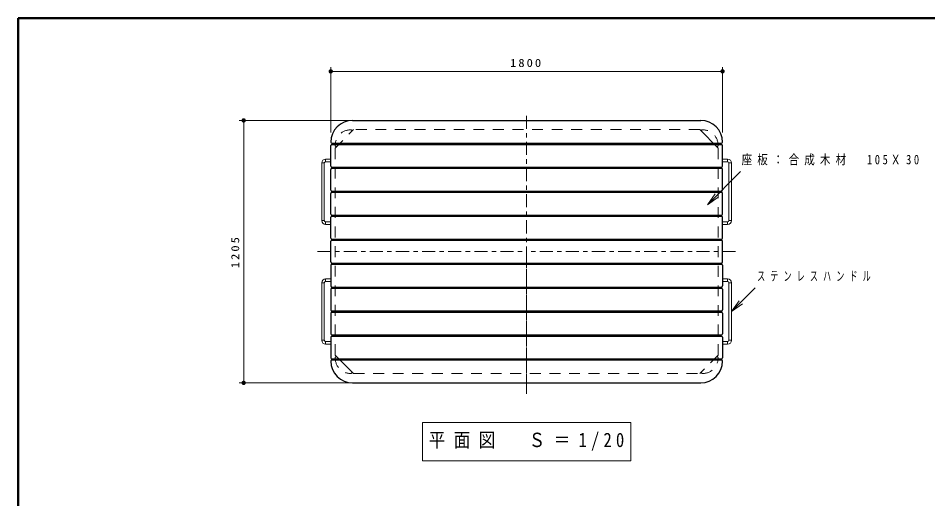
# Model space of a CAD drawing. Units: millimetres on the paper, scale 1:20. Extents: x -385 to 0, y 0 to 267.
# Drawn here: x -385 to -176.1, y 156.7 to 267 of the extents above; entities that cross this region are included whole.
import ezdxf

# ---------------------------------------------------------------- set-up
doc = ezdxf.new("R2010")
doc.units = ezdxf.units.MM
doc.linetypes.add('USER1', pattern=[4.5, 2.5, -2])
doc.linetypes.add('USER2', pattern=[6, 3, -1, 1, -1])
doc.layers.add('LY_1', color=7, linetype='Continuous', lineweight=25)
doc.layers.add('LY_2', color=7, linetype='Continuous', lineweight=13)
doc.styles.add('ＭＳ ゴシック', font='')
doc.styles.get('ＭＳ ゴシック').set_extended_font_data('MS Gothic')

# ---------------------------------------------------------------- blocks, each defined once
blk = doc.blocks.new('filled_dot')
at = {"color": 0, "linetype": 'Continuous', "lineweight": -2, "const_width": 1.25}
blk.add_lwpolyline([(-0.625, 0, 1), (0.625, 0, 1)], format="xyb", close=True, dxfattribs=at)
blk = doc.blocks.new('open_arrow')
at = {"color": 0, "linetype": 'Continuous', "lineweight": -2}
blk.add_lwpolyline([(7.5, 1.25), (0, 0), (7.5, -1.25)], dxfattribs=at)

msp = doc.modelspace()

# ---------------------------------------------------------------- linework, layer by layer
at = {"layer": 'LY_1', "lineweight": 13}
for p, q in [((-313.206, 240.792), (-313.206, 255.792)), ((-223.206, 240.792), (-223.206, 255.792)), ((-313.206, 254.792), (-223.206, 254.792)), ((-309.206, 243.542), (-334.206, 243.542)), ((-333.206, 183.292), (-333.206, 243.542)), ((-226.665, 224.173), (-219.062, 231.776)), ((-221.131, 199.667), (-215.692, 205.106)), ((-309.206, 183.292), (-334.206, 183.292)), ((-292.106, 174.2), (-292.106, 165.4)), ((-244.306, 174.2), (-292.106, 174.2)), ((-244.306, 165.4), (-244.306, 174.2)), ((-292.106, 165.4), (-244.306, 165.4))]:
    msp.add_line(p, q, dxfattribs=at)
at = {"layer": 'LY_1', "linetype": 'USER2', "lineweight": 13}
for p, q in [((-268.206, 244.605), (-268.206, 180.761)), ((-316.215, 213.417), (-268.206, 213.417)), ((-268.206, 213.417), (-268.206, 180.761)), ((-220.197, 213.417), (-268.206, 213.417))]:
    msp.add_line(p, q, dxfattribs=at)
at = {"layer": 'LY_1', "color": 70}
for p, q in [((-308.206, 243.542), (-228.206, 243.542)), ((-312.956, 238.292), (-223.456, 238.292)), ((-313.206, 233.042), (-313.206, 237.792)), ((-312.956, 238.042), (-223.456, 238.042)), ((-223.206, 233.042), (-223.206, 237.792)), ((-313.206, 227.542), (-313.206, 232.292)), ((-312.956, 232.792), (-223.456, 232.792)), ((-312.956, 232.542), (-223.456, 232.542)), ((-223.206, 227.542), (-223.206, 232.292)), ((-313.206, 222.042), (-313.206, 226.792)), ((-312.956, 227.292), (-223.456, 227.292)), ((-312.956, 227.042), (-223.456, 227.042)), ((-223.206, 222.042), (-223.206, 226.792)), ((-312.956, 221.792), (-223.456, 221.792)), ((-312.956, 221.542), (-223.456, 221.542)), ((-313.206, 216.542), (-313.206, 221.292)), ((-223.206, 216.542), (-223.206, 221.292)), ((-313.206, 211.042), (-313.206, 215.792)), ((-312.956, 216.292), (-223.456, 216.292)), ((-312.956, 216.042), (-223.456, 216.042)), ((-223.206, 211.042), (-223.206, 215.792)), ((-313.206, 210.292), (-313.206, 205.542)), ((-312.956, 210.792), (-223.456, 210.792)), ((-312.956, 210.542), (-223.456, 210.542)), ((-223.206, 210.292), (-223.206, 205.542)), ((-313.206, 204.792), (-313.206, 200.042)), ((-312.956, 205.292), (-223.456, 205.292)), ((-312.956, 205.042), (-223.456, 205.042)), ((-223.206, 204.792), (-223.206, 200.042)), ((-313.206, 199.292), (-313.206, 194.542)), ((-312.956, 199.792), (-223.456, 199.792)), ((-312.956, 199.542), (-223.456, 199.542)), ((-223.206, 199.292), (-223.206, 194.542)), ((-313.206, 193.792), (-313.206, 189.042)), ((-312.956, 194.292), (-223.456, 194.292)), ((-312.956, 194.042), (-223.456, 194.042)), ((-223.206, 193.792), (-223.206, 189.042)), ((-312.956, 188.792), (-223.456, 188.792)), ((-312.956, 188.542), (-223.456, 188.542)), ((-308.206, 183.292), (-228.206, 183.292))]:
    msp.add_line(p, q, dxfattribs=at)
at = {"layer": 'LY_1', "color": 4, "linetype": 'USER1', "lineweight": 13}
for p, q in [((-312.206, 237.174), (-307.963, 241.417)), ((-308.411, 241.334), (-308.334, 241.258)), ((-228.448, 241.417), (-307.963, 241.417)), ((-228.001, 241.334), (-228.077, 241.258)), ((-312.206, 237.174), (-312.206, 189.66)), ((-312.123, 237.622), (-312.047, 237.546)), ((-224.289, 237.622), (-224.365, 237.546)), ((-224.206, 189.66), (-224.206, 237.174)), ((-312.123, 189.212), (-312.047, 189.288)), ((-224.206, 189.66), (-228.448, 185.417)), ((-224.289, 189.212), (-224.365, 189.288)), ((-308.411, 185.5), (-308.334, 185.576)), ((-307.963, 185.417), (-228.448, 185.417)), ((-228.001, 185.5), (-228.077, 185.576))]:
    msp.add_line(p, q, dxfattribs=at)
at = {"layer": 'LY_1', "color": 4}
for p, q in [((-224.206, 237.174), (-228.448, 241.417)), ((-312.206, 189.66), (-307.963, 185.417))]:
    msp.add_line(p, q, dxfattribs=at)
at = {"layer": 'LY_1', "color": 131, "lineweight": 13}
for p, q in [((-314.381, 234.667), (-313.206, 234.667)), ((-314.381, 234.667), (-314.381, 234.367)), ((-314.381, 234.367), (-314.381, 234.067)), ((-313.206, 234.067), (-314.381, 234.067)), ((-222.031, 234.667), (-223.206, 234.667)), ((-223.206, 234.067), (-222.031, 234.067)), ((-222.031, 234.667), (-222.031, 234.367)), ((-222.031, 234.367), (-222.031, 234.067)), ((-315.281, 220.567), (-315.281, 233.767)), ((-315.281, 233.767), (-314.981, 233.767)), ((-314.981, 233.767), (-314.681, 233.767)), ((-314.681, 233.767), (-314.681, 220.567)), ((-221.431, 233.767), (-221.731, 233.767)), ((-221.731, 233.767), (-221.731, 220.567)), ((-221.131, 233.767), (-221.431, 233.767)), ((-221.131, 220.567), (-221.131, 233.767)), ((-315.281, 220.567), (-314.981, 220.567)), ((-314.981, 220.567), (-314.681, 220.567)), ((-314.381, 220.267), (-313.206, 220.267)), ((-314.381, 219.967), (-314.381, 220.267)), ((-314.381, 219.667), (-314.381, 219.967)), ((-313.206, 219.667), (-314.381, 219.667)), ((-222.031, 220.267), (-223.206, 220.267)), ((-223.206, 219.667), (-222.031, 219.667)), ((-222.031, 219.967), (-222.031, 220.267)), ((-222.031, 219.667), (-222.031, 219.967)), ((-221.431, 220.567), (-221.731, 220.567)), ((-221.131, 220.567), (-221.431, 220.567)), ((-313.206, 207.167), (-314.381, 207.167)), ((-314.381, 207.167), (-314.381, 206.867)), ((-314.381, 206.867), (-314.381, 206.567)), ((-223.206, 207.167), (-222.031, 207.167)), ((-222.031, 207.167), (-222.031, 206.867)), ((-222.031, 206.867), (-222.031, 206.567)), ((-315.281, 206.267), (-314.981, 206.267)), ((-315.281, 206.267), (-315.281, 193.067)), ((-314.981, 206.267), (-314.681, 206.267)), ((-314.681, 193.067), (-314.681, 206.267)), ((-314.381, 206.567), (-313.206, 206.567)), ((-222.031, 206.567), (-223.206, 206.567)), ((-221.731, 193.067), (-221.731, 206.267)), ((-221.431, 206.267), (-221.731, 206.267)), ((-221.131, 206.267), (-221.431, 206.267)), ((-221.131, 206.267), (-221.131, 193.067)), ((-315.281, 193.067), (-314.981, 193.067)), ((-314.981, 193.067), (-314.681, 193.067)), ((-313.206, 192.767), (-314.381, 192.767)), ((-314.381, 192.467), (-314.381, 192.767)), ((-314.381, 192.167), (-314.381, 192.467)), ((-223.206, 192.767), (-222.031, 192.767)), ((-222.031, 192.467), (-222.031, 192.767)), ((-222.031, 192.167), (-222.031, 192.467)), ((-221.431, 193.067), (-221.731, 193.067)), ((-221.131, 193.067), (-221.431, 193.067)), ((-314.381, 192.167), (-313.206, 192.167)), ((-222.031, 192.167), (-223.206, 192.167))]:
    msp.add_line(p, q, dxfattribs=at)
at = {"layer": 'LY_1', "color": 70}
for centre, radius, start, end in [((-308.206, 238.542), 5, 90, 180), ((-228.206, 238.542), 5, 0, 90), ((-312.956, 238.542), 0.25, 180, 270), ((-223.456, 238.542), 0.25, 270, 0), ((-312.956, 237.792), 0.25, 90, 180), ((-223.456, 237.792), 0.25, 0, 90), ((-312.956, 233.042), 0.25, 180, 270), ((-312.956, 232.292), 0.25, 90, 180), ((-223.456, 233.042), 0.25, 270, 0), ((-223.456, 232.292), 0.25, 0, 90), ((-312.956, 227.542), 0.25, 180, 270), ((-312.956, 226.792), 0.25, 90, 180), ((-223.456, 227.542), 0.25, 270, 0), ((-223.456, 226.792), 0.25, 0, 90), ((-312.956, 222.042), 0.25, 180, 270), ((-312.956, 221.292), 0.25, 90, 180), ((-223.456, 222.042), 0.25, 270, 0), ((-223.456, 221.292), 0.25, 0, 90), ((-312.956, 216.542), 0.25, 180, 270), ((-312.956, 215.792), 0.25, 90, 180), ((-223.456, 216.542), 0.25, 270, 0), ((-223.456, 215.792), 0.25, 0, 90), ((-312.956, 211.042), 0.25, 180, 270), ((-223.456, 211.042), 0.25, 270, 0), ((-312.956, 210.292), 0.25, 90, 180), ((-223.456, 210.292), 0.25, 0, 90), ((-312.956, 205.542), 0.25, 180, 270), ((-312.956, 204.792), 0.25, 90, 180), ((-223.456, 205.542), 0.25, 270, 0), ((-223.456, 204.792), 0.25, 0, 90), ((-312.956, 200.042), 0.25, 180, 270), ((-312.956, 199.292), 0.25, 90, 180), ((-223.456, 200.042), 0.25, 270, 0), ((-223.456, 199.292), 0.25, 0, 90), ((-312.956, 194.542), 0.25, 180, 270), ((-223.456, 194.542), 0.25, 270, 0), ((-312.956, 193.792), 0.25, 90, 180), ((-223.456, 193.792), 0.25, 0, 90), ((-312.956, 189.042), 0.25, 180, 270), ((-312.956, 188.292), 0.25, 90, 180), ((-308.206, 188.292), 5, 180, 270), ((-228.206, 188.292), 5, 270, 0), ((-223.456, 189.042), 0.25, 270, 0), ((-223.456, 188.292), 0.25, 0, 90)]:
    msp.add_arc(centre, radius, start, end, dxfattribs=at)
at = {"layer": 'LY_1', "color": 4, "linetype": 'USER1', "lineweight": 13}
for centre, radius, start, end in [((-308.67, 237.881), 3.5, 87.3702, 182.6298), ((-308.517, 241.228), 0.15, 45, 87.3702), ((-308.441, 241.152), 0.15, 315, 45), ((-227.971, 241.152), 0.15, 135, 225), ((-227.895, 241.228), 0.15, 92.6298, 135), ((-227.741, 237.881), 3.5, 357.3702, 92.6298), ((-312.017, 237.728), 0.15, 182.6298, 225), ((-311.941, 237.652), 0.15, 225, 315), ((-224.471, 237.652), 0.15, 225, 315), ((-224.395, 237.728), 0.15, 315, 357.3702), ((-308.67, 188.952), 3.5, 177.3702, 272.6298), ((-312.017, 189.106), 0.15, 135, 177.3702), ((-311.941, 189.182), 0.15, 45, 135), ((-227.741, 188.952), 3.5, 267.3702, 2.6298), ((-224.471, 189.182), 0.15, 45, 135), ((-224.395, 189.106), 0.15, 2.6298, 45), ((-308.517, 185.606), 0.15, 272.6298, 315), ((-308.441, 185.682), 0.15, 315, 45), ((-227.971, 185.682), 0.15, 135, 225), ((-227.895, 185.606), 0.15, 225, 267.3702)]:
    msp.add_arc(centre, radius, start, end, dxfattribs=at)
at = {"layer": 'LY_1', "color": 131, "lineweight": 13}
for centre, radius, start, end in [((-314.381, 233.767), 0.9, 90, 180), ((-314.381, 233.767), 0.3, 90, 180), ((-222.031, 233.767), 0.9, 0, 90), ((-222.031, 233.767), 0.3, 0, 90), ((-314.381, 220.567), 0.9, 180, 270), ((-314.381, 220.567), 0.3, 180, 270), ((-222.031, 220.567), 0.9, 270, 0), ((-222.031, 220.567), 0.3, 270, 0), ((-314.381, 206.267), 0.9, 90, 180), ((-222.031, 206.267), 0.9, 0, 90), ((-314.381, 206.267), 0.3, 90, 180), ((-222.031, 206.267), 0.3, 0, 90), ((-314.381, 193.067), 0.9, 180, 270), ((-314.381, 193.067), 0.3, 180, 270), ((-222.031, 193.067), 0.3, 270, 0), ((-222.031, 193.067), 0.9, 270, 0)]:
    msp.add_arc(centre, radius, start, end, dxfattribs=at)
at = {"layer": 'LY_2', "lineweight": 50}
for p, q in [((-385, 267), (-385, 0)), ((0, 267), (-385, 267))]:
    msp.add_line(p, q, dxfattribs=at)

# ---------------------------------------------------------------- block references
at = {"layer": 'LY_1', "lineweight": 13, "xscale": 0.4, "yscale": 0.4}
msp.add_blockref('filled_dot', (-313.206, 254.792), dxfattribs=at)
for name, p, rotation in [('filled_dot', (-223.206, 254.792), 180), ('filled_dot', (-333.206, 243.542), 270), ('open_arrow', (-226.665, 224.173), 45), ('open_arrow', (-221.131, 199.667), 45), ('filled_dot', (-333.206, 183.292), 90)]:
    msp.add_blockref(name, p, dxfattribs=dict(at, rotation=rotation))

# ---------------------------------------------------------------- texts
at = {"layer": 'LY_1', "style": 'ＭＳ ゴシック'}
for s, insert, char_height, attachment_point in [('\\T1.33;\\W1.15;1800', (-268.206, 255.792), 1.833, 8), ('\\T1.5;\\W0.8;座板：合成木材\u3000105Ｘ30', (-218.821, 234.426), 2.199, 4), ('\\T1.64;\\W0.6;ステンレスハンドル', (-215.257, 207.756), 2.199, 4), ('\\T1.5;\\W0.85;平面図\u3000Ｓ＝1/20', (-290.706, 169.8), 3.299, 4)]:
    msp.add_mtext(s, dxfattribs=dict(at, insert=insert, char_height=char_height, attachment_point=attachment_point))
at = {"layer": 'LY_1', "insert": (-334.206, 213.417), "char_height": 1.833, "attachment_point": 8, "rotation": 90, "style": 'ＭＳ ゴシック'}
msp.add_mtext('\\T1.33;\\W1.15;1205', dxfattribs=at)

doc.saveas('drawing.dxf')
